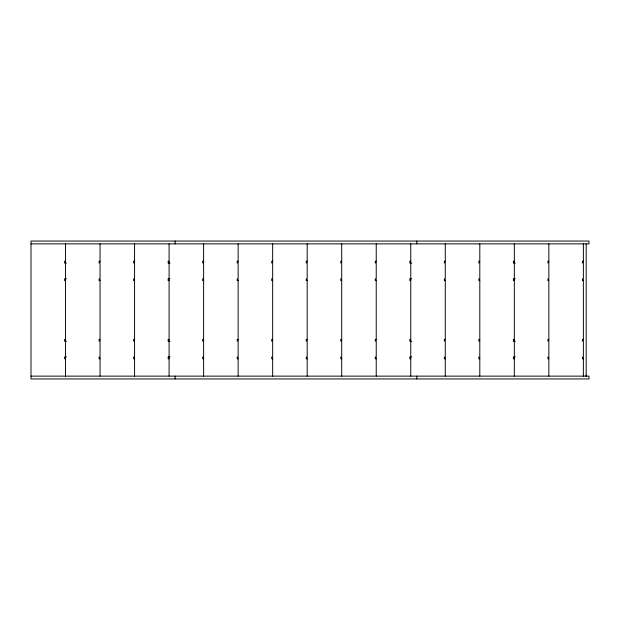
<?xml version="1.0" encoding="UTF-8"?>
<svg xmlns="http://www.w3.org/2000/svg" width="620" height="620" viewBox="0 0 620 620"><rect width="100%" height="100%" fill="white"/><g stroke="black" fill="none" stroke-linecap="round" stroke-linejoin="round"><path stroke-width="0.93" d="M583.374 375.193L583.374 376.131L583.374 243.869M586.187 375.193L586.187 376.131L586.187 243.869M31 243.869L589 243.869L589 241.056L31 241.056L31 378.944L589 378.944L589 376.131L31 376.131M65.526 261.221L64.589 261.221L64.589 263.097L66.464 263.097M100.045 261.221L99.107 261.221L99.107 263.097M134.571 261.221L133.633 261.221L133.633 263.097M169.09 261.221L168.152 261.221L168.152 263.097L170.027 263.097M203.616 261.221L202.678 261.221L202.678 263.097M238.142 261.221L237.204 261.221L237.204 263.097M272.661 261.221L271.723 261.221L271.723 263.097M307.187 261.221L306.249 261.221L306.249 263.097M341.705 261.221L340.767 261.221L340.767 263.097M376.231 261.221L375.294 261.221L375.294 263.097M410.758 261.221L409.82 261.221L409.82 263.097L411.696 263.097M445.276 261.221L444.339 261.221L444.339 263.097M479.803 261.221L478.865 261.221L478.865 263.097M514.329 261.221L513.383 261.221L513.383 263.097L515.267 263.097M548.847 261.221L547.909 261.221L547.909 263.097M583.374 261.221L582.436 261.221L582.436 263.097M66.464 278.729L64.589 278.729L64.589 280.604L65.526 280.604M170.027 278.729L168.152 278.729L168.152 280.604L169.09 280.604M411.696 278.729L409.82 278.729L409.82 280.604L410.758 280.604M515.267 278.729L513.383 278.729L513.383 280.604L514.329 280.604M100.045 280.604L99.107 280.604L99.107 278.729M134.571 280.604L133.633 280.604L133.633 278.729M203.616 280.604L202.678 280.604L202.678 278.729M238.142 280.604L237.204 280.604L237.204 278.729M272.661 280.604L271.723 280.604L271.723 278.729M307.187 280.604L306.249 280.604L306.249 278.729M341.705 280.604L340.767 280.604L340.767 278.729M376.231 280.604L375.294 280.604L375.294 278.729M445.276 280.604L444.339 280.604L444.339 278.729M479.803 280.604L478.865 280.604L478.865 278.729M548.847 280.604L547.909 280.604L547.909 278.729M583.374 280.604L582.436 280.604L582.436 278.729M65.526 339.396L64.589 339.396L64.589 341.271L66.464 341.271M100.045 339.396L99.107 339.396L99.107 341.271M134.571 339.396L133.633 339.396L133.633 341.271M169.09 339.396L168.152 339.396L168.152 341.271L170.027 341.271M203.616 339.396L202.678 339.396L202.678 341.271M238.142 339.396L237.204 339.396L237.204 341.271M272.661 339.396L271.723 339.396L271.723 341.271M307.187 339.396L306.249 339.396L306.249 341.271M341.705 339.396L340.767 339.396L340.767 341.271M376.231 339.396L375.294 339.396L375.294 341.271M410.758 339.396L409.82 339.396L409.82 341.271L411.696 341.271M445.276 339.396L444.339 339.396L444.339 341.271M479.803 339.396L478.865 339.396L478.865 341.271M514.329 339.396L513.383 339.396L513.383 341.271L515.267 341.271M548.847 339.396L547.909 339.396L547.909 341.271M583.374 339.396L582.436 339.396L582.436 341.271M66.464 356.903L64.589 356.903L64.589 358.779L65.526 358.779M170.027 356.903L168.152 356.903L168.152 358.779L169.09 358.779M411.696 356.903L409.82 356.903L409.82 358.779L410.758 358.779M515.267 356.903L513.383 356.903L513.383 358.779L514.329 358.779M100.045 358.779L99.107 358.779L99.107 356.903M134.571 358.779L133.633 358.779L133.633 356.903M203.616 358.779L202.678 358.779L202.678 356.903M238.142 358.779L237.204 358.779L237.204 356.903M272.661 358.779L271.723 358.779L271.723 356.903M307.187 358.779L306.249 358.779L306.249 356.903M341.705 358.779L340.767 358.779L340.767 356.903M376.231 358.779L375.294 358.779L375.294 356.903M445.276 358.779L444.339 358.779L444.339 356.903M479.803 358.779L478.865 358.779L478.865 356.903M548.847 358.779L547.909 358.779L547.909 356.903M583.374 358.779L582.436 358.779L582.436 356.903M548.847 243.869L548.847 376.131M514.329 243.869L514.329 376.131M479.803 243.869L479.803 376.131M445.276 243.869L445.276 376.131M416.803 241.056L416.803 243.869M416.803 376.131L416.803 378.944M410.758 243.869L410.758 376.131M376.231 243.869L376.231 376.131M341.705 243.869L341.705 376.131M307.187 243.869L307.187 376.131M272.661 243.869L272.661 376.131M238.142 243.869L238.142 376.131M203.616 243.869L203.616 376.131M175.142 241.056L175.142 243.869M175.142 376.131L175.142 378.944M169.09 243.869L169.09 376.131M134.571 243.869L134.571 376.131M100.045 243.869L100.045 376.131M65.526 243.869L65.526 376.131"/></g></svg>
